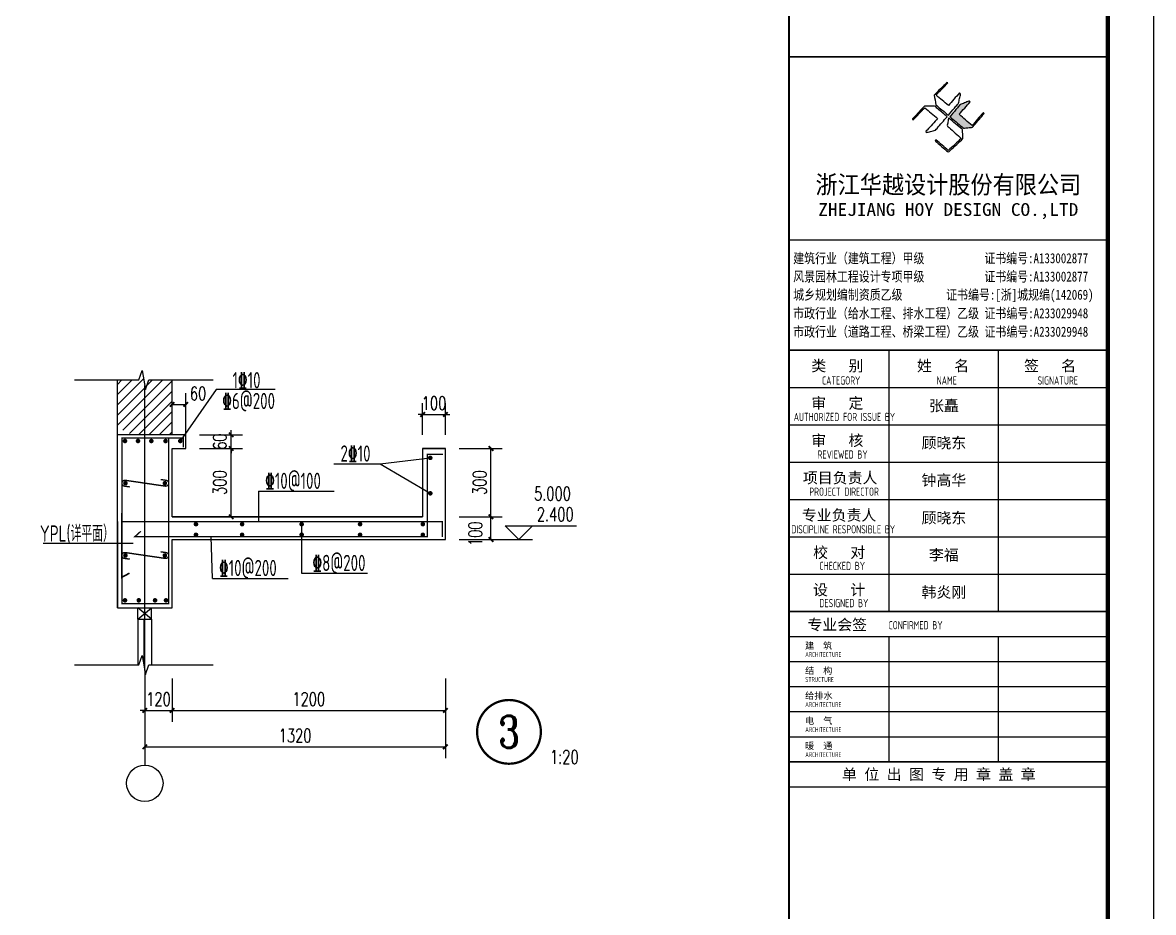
# Model space of a CAD drawing. Header units: millimetres. Extents: x 4533265 to 4958735, y 18976699 to 19555898.
# Drawn here: x 4722045 to 4746874, y 19021469 to 19041013 of the extents above; entities that cross this region are included whole.
import ezdxf
from ezdxf.enums import TextEntityAlignment as Align

# ---------------------------------------------------------------- set-up
doc = ezdxf.new("R2010")
doc.units = ezdxf.units.MM
doc.header["$LTSCALE"] = 1000
doc.header["$MEASUREMENT"] = 0
doc.linetypes.add('DOTE', pattern=[2.42, 2, -0.2, 0.02, -0.2])
doc.layers.get('Defpoints').update_dxf_attribs({"color": 1})
for name, color, linetype in [('3T_WOOD', 21, 'Continuous'), ('AXIS', 145, 'Continuous'), ('BALCONY', 6, 'Continuous'), ('DIM_ELEV', 3, 'Continuous'), ('DIM_IDEN', 171, 'Continuous'), ('DIM_SYMB', 165, 'Continuous'), ('DOTE', 250, 'DOTE'), ('PUB_DIM', 161, 'Continuous'), ('PUB_TEXT', 7, 'Continuous'), ('PUB_TITLE', 4, 'Continuous'), ('REIN', 1, 'Continuous'), ('S_WALL', 11, 'Continuous'), ('THICK', 6, 'Continuous'), ('TK', 4, 'Continuous'), ('WALL', 9, 'Continuous')]:
    doc.layers.add(name, color=color, linetype=linetype)
doc.styles.add('-宋体', font='', dxfattribs={"width": 0.8})
doc.styles.add('_TCH_DIM', font='SIMPLEX', dxfattribs={"bigfont": 'GBCBIG'})
doc.styles.add('_TCH_DIM_T3', font='SIMPLEX', dxfattribs={"width": 0.705882, "bigfont": 'GBCBIG'})
doc.styles.add('_TCH_LABEL', font='COMPLEX', dxfattribs={"bigfont": 'GBCBIG'})
doc.styles.add('HT', font='simhei.ttf', dxfattribs={"width": 0.7})
doc.styles.add('TSSD_REIN', font='tssdeng.shx', dxfattribs={"width": 0.7, "bigfont": 'tssdchn.shx'})
doc.styles.add('图签宋体', font='', dxfattribs={"height": 300})
doc.styles.add('图签黑体', font='simhei.ttf', dxfattribs={"height": 550})
doc.styles.get('-宋体').set_extended_font_data('SimSun')
doc.styles.get('图签宋体').set_extended_font_data('NSimSun')
doc.dimstyles.new('_TCH_ARCH&&20', dxfattribs={"dimtxt": 59.5, "dimasz": 20, "dimexe": 50, "dimexo": 60, "dimgap": 20, "dimtad": 1, "dimdec": 0, "dimzin": 0, "dimdsep": 46, "dimtxsty": '_TCH_DIM_T3', "dimblk": 'ARCHTICK', "dimcen": 0.09, "dimclrt": 7, "dimazin": 2, "dimtfac": 1, "dimtdec": 0, "dimtix": 1, "dimtmove": 2, "dimatfit": 3, "dimfxl": 0, "dimtolj": 1, "dimtzin": 0, "dimarcsym": 0})

# ---------------------------------------------------------------- blocks, each defined once
blk = doc.blocks.new('A$C053D6479')
at = {"layer": 'PUB_TITLE'}
h = blk.add_hatch(color=256, dxfattribs=at)
h.dxf.hatch_style = 1
edge = h.paths.add_edge_path()
edge.add_spline(control_points=[(1026, 827), (1105, 920), (1188, 1008), (1266, 1102)], knot_values=[13, 13, 13, 13, 14, 14, 14, 14], degree=3, periodic=0)
edge.add_spline(control_points=[(1266, 1102), (1258, 1111), (1249, 1119), (1239, 1116)], knot_values=[12, 12, 12, 12, 13, 13, 13, 13], degree=3, periodic=0)
edge.add_spline(control_points=[(1239, 1116), (1210, 1107), (1179, 1092), (1144, 1077)], knot_values=[11, 11, 11, 11, 12, 12, 12, 12], degree=3, periodic=0)
edge.add_spline(control_points=[(1144, 1077), (1109, 1063), (1069, 1053), (1047, 1038)], knot_values=[10, 10, 10, 10, 11, 11, 11, 11], degree=3, periodic=0)
edge.add_spline(control_points=[(1047, 1038), (1028, 1026), (1007, 992), (991, 972)], knot_values=[9, 9, 9, 9, 10, 10, 10, 10], degree=3, periodic=0)
edge.add_spline(control_points=[(991, 972), (942, 913), (899, 868), (849, 810)], knot_values=[8, 8, 8, 8, 9, 9, 9, 9], degree=3, periodic=0)
edge.add_spline(control_points=[(849, 810), (842, 801), (822, 776), (822, 775)], knot_values=[7, 7, 7, 7, 8, 8, 8, 8], degree=3, periodic=0)
edge.add_spline(control_points=[(822, 775), (823, 771), (848, 752), (859, 744)], knot_values=[6, 6, 6, 6, 7, 7, 7, 7], degree=3, periodic=0)
edge.add_spline(control_points=[(859, 744), (949, 670), (1035, 592), (1122, 521)], knot_values=[5, 5, 5, 5, 6, 6, 6, 6], degree=3, periodic=0)
edge.add_spline(control_points=[(1122, 521), (1153, 527), (1185, 530), (1217, 533)], knot_values=[4, 4, 4, 4, 5, 5, 5, 5], degree=3, periodic=0)
edge.add_spline(control_points=[(1217, 533), (1246, 535), (1293, 532), (1316, 542)], knot_values=[3, 3, 3, 3, 4, 4, 4, 4], degree=3, periodic=0)
edge.add_spline(control_points=[(1316, 542), (1327, 547), (1338, 565), (1349, 579)], knot_values=[2, 2, 2, 2, 3, 3, 3, 3], degree=3, periodic=0)
edge.add_spline(control_points=[(1349, 579), (1423, 670), (1507, 759), (1572, 848)], knot_values=[1, 1, 1, 1, 2, 2, 2, 2], degree=3, periodic=0)
edge.add_spline(control_points=[(1572, 848), (1564, 852), (1561, 861), (1551, 862)], knot_values=[0, 0, 0, 0, 1, 1, 1, 1], degree=3, periodic=0)
edge.add_spline(control_points=[(1551, 862), (1469, 769), (1393, 671), (1310, 579)], knot_values=[15, 15, 15, 15, 16, 16, 16, 16], degree=3, periodic=0)
edge.add_spline(control_points=[(1310, 579), (1216, 662), (1118, 742), (1026, 827)], knot_values=[14, 14, 14, 14, 15, 15, 15, 15], degree=3, periodic=0)
at = {"layer": 'TK'}
for points, knots in [([(1031, 1298), (1066, 1286), (1054, 1262), (1045, 1224), (1036, 1188), (1031, 1158), (1024, 1121), (1020, 1104), (1017, 1085), (1012, 1071), (1004, 1052), (976, 1026), (956, 1003), (906, 946), (866, 899), (814, 839), (806, 829), (789, 806), (787, 806), (777, 804), (728, 856), (719, 864), (651, 922), (580, 978), (514, 1036), (509, 1106), (488, 1176), (479, 1247), (570, 1343), (663, 1436), (758, 1526), (764, 1523), (768, 1518), (774, 1515), (693, 1422), (599, 1343), (520, 1249), (607, 1171), (698, 1096), (789, 1021), (874, 1109), (950, 1206), (1031, 1298)], [0, 0, 0, 0, 1, 1, 1, 2, 2, 2, 3, 3, 3, 4, 4, 4, 5, 5, 5, 6, 6, 6, 7, 7, 7, 8, 8, 8, 9, 9, 9, 10, 10, 10, 11, 11, 11, 12, 12, 12, 13, 13, 13, 14, 14, 14, 14]), ([(555, 949), (624, 891), (699, 833), (760, 773), (689, 691), (614, 604), (539, 517), (529, 505), (516, 487), (506, 482), (492, 475), (469, 472), (452, 467), (416, 456), (383, 448), (342, 438), (323, 433), (297, 422), (293, 440), (291, 452), (313, 470), (322, 480), (400, 566), (477, 652), (553, 736), (460, 815), (366, 894), (270, 970), (183, 883), (101, 791), (16, 703), (-18, 714), (9, 735), (28, 755), (103, 838), (192, 930), (266, 1005), (319, 1009), (387, 1005), (442, 1007), (456, 1008), (472, 1011), (485, 1007), (507, 1000), (534, 967), (555, 949)], [0, 0, 0, 0, 1, 1, 1, 2, 2, 2, 3, 3, 3, 4, 4, 4, 5, 5, 5, 6, 6, 6, 7, 7, 7, 8, 8, 8, 9, 9, 9, 10, 10, 10, 11, 11, 11, 12, 12, 12, 13, 13, 13, 14, 14, 14, 15, 15, 15, 15]), ([(1551, 862), (1561, 861), (1564, 852), (1572, 848), (1507, 759), (1423, 670), (1349, 579), (1338, 565), (1327, 547), (1316, 542), (1293, 532), (1246, 535), (1217, 533), (1185, 530), (1153, 527), (1122, 521), (1035, 592), (949, 670), (859, 744), (848, 752), (823, 771), (822, 775), (822, 776), (842, 801), (849, 810), (899, 868), (942, 913), (991, 972), (1007, 992), (1028, 1026), (1047, 1038), (1069, 1053), (1109, 1063), (1144, 1077), (1179, 1092), (1210, 1107), (1239, 1116), (1249, 1119), (1258, 1111), (1266, 1102), (1188, 1008), (1105, 920), (1026, 827), (1118, 742), (1216, 662), (1310, 579), (1393, 671), (1469, 769), (1551, 862)], [0, 0, 0, 0, 1, 1, 1, 2, 2, 2, 3, 3, 3, 4, 4, 4, 5, 5, 5, 6, 6, 6, 7, 7, 7, 8, 8, 8, 9, 9, 9, 10, 10, 10, 11, 11, 11, 12, 12, 12, 13, 13, 13, 14, 14, 14, 15, 15, 15, 16, 16, 16, 16]), ([(1097, 490), (1100, 425), (1106, 361), (1107, 294), (1018, 207), (925, 121), (830, 33), (818, 21), (800, 0), (787, 0), (768, -1), (725, 49), (712, 60), (662, 103), (616, 143), (568, 186), (545, 207), (518, 224), (499, 250), (501, 259), (511, 261), (516, 267), (609, 192), (696, 111), (785, 33), (883, 118), (977, 208), (1070, 298), (992, 373), (892, 456), (803, 534), (791, 544), (768, 561), (766, 569), (761, 588), (776, 634), (780, 655), (785, 690), (788, 721), (795, 746), (897, 661), (998, 576), (1097, 490)], [0, 0, 0, 0, 1, 1, 1, 2, 2, 2, 3, 3, 3, 4, 4, 4, 5, 5, 5, 6, 6, 6, 7, 7, 7, 8, 8, 8, 9, 9, 9, 10, 10, 10, 11, 11, 11, 12, 12, 12, 13, 13, 13, 14, 14, 14, 14])]:
    blk.add_open_spline(points, degree=3, knots=knots, dxfattribs=at)
blk = doc.blocks.new('GeYuanFrame_05871524', base_point=(20.09, 4.53))
at = {"layer": 'PUB_TITLE'}
for points in [[(803.09, 235.33), (803.09, 292.73)], [(827.09, 235.33), (827.09, 292.73)], [(803.09, 202.33), (803.09, 229.83)], [(827.09, 202.33), (827.09, 229.83)]]:
    blk.add_lwpolyline(points, dxfattribs=at)
at = {"layer": 'TK'}
for p, q in [((781.09, 316.93), (851.09, 316.93)), ((781.09, 284.53), (851.09, 284.53)), ((781.09, 276.33), (851.09, 276.33)), ((781.09, 268.13), (851.09, 268.13)), ((781.09, 259.93), (851.09, 259.93)), ((781.09, 251.73), (851.09, 251.73)), ((781.09, 243.53), (851.09, 243.53)), ((781.09, 235.33), (851.09, 235.33)), ((781.09, 235.33), (851.09, 235.33))]:
    blk.add_line(p, q, dxfattribs=at)
blk.add_lwpolyline([(20.09, 4.53), (20.09, 598.53), (861.09, 598.53), (861.09, 4.53)], close=True, dxfattribs=at)
at = {"layer": 'TK', "const_width": 1}
blk.add_lwpolyline([(45.09, 588.53), (851.09, 588.53), (851.09, 14.53), (45.09, 14.53)], close=True, dxfattribs=at)
at = {"layer": 'TK'}
for points, const_width in [([(781.09, 588.53), (781.09, 14.53)], 0.4), ([(781.09, 357.14), (851.09, 357.14)], 0.35), ([(781.09, 292.73), (851.09, 292.73)], 0.35), ([(781.09, 292.73), (851.09, 292.73)], 0.35), ([(781.09, 235.33), (851.09, 235.33)], 0.35), ([(781.09, 202.33), (851.09, 202.33)], 0.35)]:
    blk.add_lwpolyline(points, dxfattribs=dict(at, const_width=const_width))
for points in [[(781.09, 292.73), (851.09, 292.73)], [(781.09, 235.33), (851.09, 235.33)], [(781.09, 229.83), (851.09, 229.83)], [(781.09, 224.33), (851.09, 224.33)], [(781.09, 218.83), (851.09, 218.83)], [(781.09, 213.33), (851.09, 213.33)], [(781.09, 207.83), (851.09, 207.83)], [(781.09, 202.33), (851.09, 202.33)], [(781.09, 196.83), (851.09, 196.83)]]:
    blk.add_lwpolyline(points, dxfattribs=at)
at = {"layer": 'PUB_TITLE', "xscale": 0.01000000000021828, "yscale": 0.01000000000021828, "zscale": 0.01}
blk.add_blockref('A$C053D6479', (808.19, 336.27), dxfattribs=at)
at = {"layer": 'TK'}
for s, height, style, width, p in [('浙江华越设计股份有限公司', 3.96, 'HT', 0.9, (816.07, 329.16)), ('ZHEJIANG HOY DESIGN CO.,LTD', 2.8, '图签黑体', 1.11, (816.06, 323.29))]:
    blk.add_text(s, height=height, dxfattribs=dict(at, style=style, width=width)).set_placement(p, align=Align.MIDDLE)
for s, height, style, width, p in [('建筑行业（建筑工程）甲级           证书编号:A133002877', 2.2, '-宋体', 0.8, (782, 311.83)), ('风景园林工程设计专项甲级           证书编号:A133002877', 2.2, '-宋体', 0.8, (782, 307.81)), ('城乡规划编制资质乙级        证书编号:[浙]城规编(142069)', 2.2, '-宋体', 0.8, (782, 303.82)), ('市政行业（给水工程、排水工程）乙级 证书编号:A233029948', 2.2, '-宋体', 0.8, (782, 299.74)), ('市政行业（道路工程、桥梁工程）乙级 证书编号:A233029948', 2.2, '-宋体', 0.8, (782, 295.69)), ('CATEGORY', 1.8, 'TSSD_REIN', 0.7, (788.32, 285.17)), ('NAME', 1.8, 'TSSD_REIN', 0.7, (813.51, 285.17)), ('SIGNATURE', 1.8, 'TSSD_REIN', 0.7, (835.66, 285.17)), ('AUTHORIZED FOR ISSUE BY', 1.8, 'TSSD_REIN', 0.7, (782.12, 277.17)), ('REVIEWED BY', 1.8, 'TSSD_REIN', 0.7, (787.36, 268.91)), ('PROJECT DIRECTOR', 1.8, 'TSSD_REIN', 0.7, (785.55, 260.74)), ('DISCIPLINE RESPONSIBLE BY', 1.8, 'TSSD_REIN', 0.7, (781.57, 252.48)), ('CHECKED BY', 1.8, 'TSSD_REIN', 0.7, (787.75, 244.44)), ('DESIGNED BY', 1.8, 'TSSD_REIN', 0.7, (787.76, 236.27)), ('CONFIRMED BY', 1.8, 'TSSD_REIN', 0.7, (802.94, 231.42)), ('ARCHITECTURE', 1.08, 'TSSD_REIN', 0.7, (784.65, 225.34)), ('STRUCTURE', 1.08, 'TSSD_REIN', 0.7, (784.65, 219.84)), ('ARCHITECTURE', 1.08, 'TSSD_REIN', 0.7, (784.65, 214.34)), ('ARCHITECTURE', 1.08, 'TSSD_REIN', 0.7, (784.65, 208.84)), ('ARCHITECTURE', 1.08, 'TSSD_REIN', 0.7, (784.65, 203.34))]:
    blk.add_text(s, height=height, dxfattribs=dict(at, style=style, width=width)).set_placement(p)
at = {"layer": 'TK', "style": '图签宋体'}
for s, height, p in [('类   别', 2.4, (785.97, 288.09)), ('姓   名', 2.4, (809.2, 288.09)), ('签   名', 2.4, (832.68, 288.09)), ('审   定', 2.4, (785.97, 279.89)), ('审   核', 2.4, (785.97, 271.69)), ('项目负责人', 2.4, (784.13, 263.49)), ('专业负责人', 2.4, (783.89, 255.29)), ('校   对', 2.4, (786.38, 247.09)), ('设   计', 2.4, (786.36, 238.89)), ('专业会签', 2.4, (785.12, 231.24)), ('建  筑', 1.44, (784.61, 227.11)), ('结  构', 1.44, (784.61, 221.61)), ('给排水', 1.44, (784.61, 216.11)), ('电  气', 1.44, (784.61, 210.61)), ('暖  通', 1.44, (784.61, 205.11)), ('单 位 出 图 专 用 章 盖 章', 2.4, (792.72, 198.35))]:
    blk.add_text(s, height=height, dxfattribs=at).set_placement(p)
at = {"layer": 'TK', "char_height": 2.4, "width": 24, "attachment_point": 5, "style": '图签宋体'}
for s, insert in [('张矗', (815.09, 280.4)), ('顾晓东', (815.09, 272.23)), ('钟高华', (815.09, 264.03)), ('顾晓东', (815.09, 255.76)), ('李福', (815.09, 247.63)), ('韩炎刚', (815.09, 239.43))]:
    blk.add_mtext(s, dxfattribs=dict(at, insert=insert))
blk = doc.blocks.new('_ArchTick')
at = {"color": 0, "linetype": 'ByBlock', "const_width": 0.4}
blk.add_lwpolyline([(-0.5, -0.5), (0.5, 0.5)], dxfattribs=at)
blk = doc.blocks.new('*D837')
at = {"layer": 'Defpoints', "color": 0}
for p in [(7765187.6, 17878576.4), (7766387.6, 17878576.4), (7766387.6, 17878376.4)]:
    blk.add_point(p, dxfattribs=at)
at = {"layer": 'PUB_DIM', "color": 0, "lineweight": -2}
for p, q in [((7765187.6, 17878516.4), (7765187.6, 17878326.4)), ((7766387.6, 17878516.4), (7766387.6, 17878326.4)), ((7765187.6, 17878376.4), (7766387.6, 17878376.4))]:
    blk.add_line(p, q, dxfattribs=at)
at = {"layer": 'PUB_DIM', "color": 0, "lineweight": -2, "xscale": 20, "yscale": 20, "zscale": 20, "rotation": 180}
blk.add_blockref('_ArchTick', (7765187.6, 17878376.4), dxfattribs=at)
at = {"layer": 'PUB_DIM', "color": 0, "lineweight": -2, "xscale": 20, "yscale": 20, "zscale": 20}
blk.add_blockref('_ArchTick', (7766387.6, 17878376.4), dxfattribs=at)
at = {"layer": 'PUB_DIM', "color": 7, "insert": (7765787.6, 17878426.1), "char_height": 59.5, "attachment_point": 5, "style": '_TCH_DIM_T3'}
blk.add_mtext('\\A1;1200', dxfattribs=at)
blk = doc.blocks.new('*D838')
at = {"layer": 'Defpoints', "color": 0}
for p in [(7765067.6, 17878576.4), (7765187.6, 17878576.4), (7765187.6, 17878376.4)]:
    blk.add_point(p, dxfattribs=at)
at = {"layer": 'PUB_DIM', "color": 0, "lineweight": -2}
for p, q in [((7765067.6, 17878516.4), (7765067.6, 17878326.4)), ((7765187.6, 17878516.4), (7765187.6, 17878326.4)), ((7765067.6, 17878376.4), (7765047.6, 17878376.4)), ((7765067.6, 17878376.4), (7765187.6, 17878376.4)), ((7765187.6, 17878376.4), (7765207.6, 17878376.4))]:
    blk.add_line(p, q, dxfattribs=at)
at = {"layer": 'PUB_DIM', "color": 0, "lineweight": -2, "xscale": 20, "yscale": 20, "zscale": 20}
blk.add_blockref('_ArchTick', (7765067.6, 17878376.4), dxfattribs=at)
at = {"layer": 'PUB_DIM', "color": 0, "lineweight": -2, "xscale": 20, "yscale": 20, "zscale": 20, "rotation": 180}
blk.add_blockref('_ArchTick', (7765187.6, 17878376.4), dxfattribs=at)
at = {"layer": 'PUB_DIM', "color": 7, "insert": (7765127.6, 17878426.1), "char_height": 59.5, "attachment_point": 5, "style": '_TCH_DIM_T3'}
blk.add_mtext('\\A1;120', dxfattribs=at)
blk = doc.blocks.new('*D839')
at = {"layer": 'Defpoints', "color": 0}
for p in [(7765067.6, 17878576.4), (7766387.6, 17878576.4), (7766387.6, 17878216.4)]:
    blk.add_point(p, dxfattribs=at)
at = {"layer": 'PUB_DIM', "color": 0, "lineweight": -2}
for p, q in [((7765067.6, 17878516.4), (7765067.6, 17878166.4)), ((7766387.6, 17878516.4), (7766387.6, 17878166.4)), ((7765067.6, 17878216.4), (7766387.6, 17878216.4))]:
    blk.add_line(p, q, dxfattribs=at)
at = {"layer": 'PUB_DIM', "color": 0, "lineweight": -2, "xscale": 20, "yscale": 20, "zscale": 20, "rotation": 180}
blk.add_blockref('_ArchTick', (7765067.6, 17878216.4), dxfattribs=at)
at = {"layer": 'PUB_DIM', "color": 0, "lineweight": -2, "xscale": 20, "yscale": 20, "zscale": 20}
blk.add_blockref('_ArchTick', (7766387.6, 17878216.4), dxfattribs=at)
at = {"layer": 'PUB_DIM', "color": 7, "insert": (7765727.6, 17878266.1), "char_height": 59.5, "attachment_point": 5, "style": '_TCH_DIM_T3'}
blk.add_mtext('\\A1;1320', dxfattribs=at)
blk = doc.blocks.new('*D840')
at = {"layer": 'Defpoints', "color": 0}
for p in [(7766387.6, 17879227.1), (7766587.6, 17879227.1), (7766387.6, 17879127.1)]:
    blk.add_point(p, dxfattribs=at)
at = {"layer": 'PUB_DIM', "color": 0, "lineweight": -2}
for p, q in [((7766447.6, 17879227.1), (7766637.6, 17879227.1)), ((7766587.6, 17879127.1), (7766587.6, 17879227.1)), ((7766447.6, 17879127.1), (7766637.6, 17879127.1))]:
    blk.add_line(p, q, dxfattribs=at)
at = {"layer": 'PUB_DIM', "color": 0, "lineweight": -2, "xscale": 20, "yscale": 20, "zscale": 20}
for p, rotation in [((7766587.6, 17879227.1), 90), ((7766587.6, 17879127.1), 270)]:
    blk.add_blockref('_ArchTick', p, dxfattribs=dict(at, rotation=rotation))
at = {"layer": 'PUB_DIM', "color": 7, "insert": (7766518.6, 17879152.5), "char_height": 59.5, "attachment_point": 5, "rotation": 90, "style": '_TCH_DIM_T3'}
blk.add_mtext('\\A1;100', dxfattribs=at)
blk = doc.blocks.new('*D841')
at = {"layer": 'Defpoints', "color": 0}
for p in [(7766387.6, 17879527.1), (7766587.6, 17879527.1), (7766387.6, 17879227.1)]:
    blk.add_point(p, dxfattribs=at)
at = {"layer": 'PUB_DIM', "color": 0, "lineweight": -2}
for p, q in [((7766447.6, 17879527.1), (7766637.6, 17879527.1)), ((7766587.6, 17879227.1), (7766587.6, 17879527.1)), ((7766447.6, 17879227.1), (7766637.6, 17879227.1))]:
    blk.add_line(p, q, dxfattribs=at)
at = {"layer": 'PUB_DIM', "color": 0, "lineweight": -2, "xscale": 20, "yscale": 20, "zscale": 20}
for p, rotation in [((7766587.6, 17879527.1), 90), ((7766587.6, 17879227.1), 270)]:
    blk.add_blockref('_ArchTick', p, dxfattribs=dict(at, rotation=rotation))
at = {"layer": 'PUB_DIM', "color": 7, "insert": (7766537.8, 17879377.1), "char_height": 59.5, "attachment_point": 5, "rotation": 90, "style": '_TCH_DIM_T3'}
blk.add_mtext('\\A1;300', dxfattribs=at)
blk = doc.blocks.new('*D842')
at = {"layer": 'Defpoints', "color": 0}
for p in [(7765247.6, 17879587.2), (7765446.7, 17879587.2), (7765247.6, 17879527.1)]:
    blk.add_point(p, dxfattribs=at)
at = {"layer": 'PUB_DIM', "color": 0, "lineweight": -2}
for p, q in [((7765307.6, 17879587.2), (7765496.7, 17879587.2)), ((7765446.7, 17879587.2), (7765446.7, 17879607.2)), ((7765446.7, 17879527.1), (7765446.7, 17879587.2)), ((7765307.6, 17879527.1), (7765496.7, 17879527.1)), ((7765446.7, 17879527.1), (7765446.7, 17879507.1))]:
    blk.add_line(p, q, dxfattribs=at)
at = {"layer": 'PUB_DIM', "color": 0, "lineweight": -2, "xscale": 20, "yscale": 20, "zscale": 20}
for p, rotation in [((7765446.7, 17879587.2), 270), ((7765446.7, 17879527.1), 90)]:
    blk.add_blockref('_ArchTick', p, dxfattribs=dict(at, rotation=rotation))
at = {"layer": 'PUB_DIM', "color": 7, "insert": (7765396.9, 17879557.2), "char_height": 59.5, "attachment_point": 5, "rotation": 90, "style": '_TCH_DIM_T3'}
blk.add_mtext('\\A1;60', dxfattribs=at)
blk = doc.blocks.new('*D843')
at = {"layer": 'Defpoints', "color": 0}
for p in [(7765247.6, 17879527.1), (7765446.7, 17879527.1), (7765247.6, 17879227.1)]:
    blk.add_point(p, dxfattribs=at)
at = {"layer": 'PUB_DIM', "color": 0, "lineweight": -2}
for p, q in [((7765307.6, 17879527.1), (7765496.7, 17879527.1)), ((7765446.7, 17879227.1), (7765446.7, 17879527.1)), ((7765307.6, 17879227.1), (7765496.7, 17879227.1))]:
    blk.add_line(p, q, dxfattribs=at)
at = {"layer": 'PUB_DIM', "color": 0, "lineweight": -2, "xscale": 20, "yscale": 20, "zscale": 20}
for p, rotation in [((7765446.7, 17879527.1), 90), ((7765446.7, 17879227.1), 270)]:
    blk.add_blockref('_ArchTick', p, dxfattribs=dict(at, rotation=rotation))
at = {"layer": 'PUB_DIM', "color": 7, "insert": (7765396.9, 17879377.1), "char_height": 59.5, "attachment_point": 5, "rotation": 90, "style": '_TCH_DIM_T3'}
blk.add_mtext('\\A1;300', dxfattribs=at)
blk = doc.blocks.new('*D844')
at = {"layer": 'Defpoints', "color": 0}
for p in [(7765247.6, 17879720.8), (7765187.6, 17879527.2), (7765247.6, 17879527.2)]:
    blk.add_point(p, dxfattribs=at)
at = {"layer": 'PUB_DIM', "color": 0, "lineweight": -2}
for p, q in [((7765187.6, 17879587.2), (7765187.6, 17879770.8)), ((7765247.6, 17879587.2), (7765247.6, 17879770.8)), ((7765187.6, 17879720.8), (7765247.6, 17879720.8))]:
    blk.add_line(p, q, dxfattribs=at)
at = {"layer": 'PUB_DIM', "color": 0, "lineweight": -2, "xscale": 20, "yscale": 20, "zscale": 20, "rotation": 180}
blk.add_blockref('_ArchTick', (7765187.6, 17879720.8), dxfattribs=at)
at = {"layer": 'PUB_DIM', "color": 0, "lineweight": -2, "xscale": 20, "yscale": 20, "zscale": 20}
blk.add_blockref('_ArchTick', (7765247.6, 17879720.8), dxfattribs=at)
at = {"layer": 'PUB_DIM', "color": 7, "insert": (7765301.6, 17879768.7), "char_height": 59.5, "attachment_point": 5, "style": '_TCH_DIM_T3'}
blk.add_mtext('\\A1;60', dxfattribs=at)
blk = doc.blocks.new('*D845')
at = {"layer": 'Defpoints', "color": 0}
for p in [(7766387.6, 17879676.5), (7766287.6, 17879527.1), (7766387.6, 17879527.1)]:
    blk.add_point(p, dxfattribs=at)
at = {"layer": 'PUB_DIM', "color": 0, "lineweight": -2}
for p, q in [((7766287.6, 17879587.1), (7766287.6, 17879726.5)), ((7766387.6, 17879587.1), (7766387.6, 17879726.5)), ((7766287.6, 17879676.5), (7766267.6, 17879676.5)), ((7766287.6, 17879676.5), (7766387.6, 17879676.5)), ((7766387.6, 17879676.5), (7766407.6, 17879676.5))]:
    blk.add_line(p, q, dxfattribs=at)
at = {"layer": 'PUB_DIM', "color": 0, "lineweight": -2, "xscale": 20, "yscale": 20, "zscale": 20}
blk.add_blockref('_ArchTick', (7766287.6, 17879676.5), dxfattribs=at)
at = {"layer": 'PUB_DIM', "color": 0, "lineweight": -2, "xscale": 20, "yscale": 20, "zscale": 20, "rotation": 180}
blk.add_blockref('_ArchTick', (7766387.6, 17879676.5), dxfattribs=at)
at = {"layer": 'PUB_DIM', "color": 7, "insert": (7766337.6, 17879726.2), "char_height": 59.5, "attachment_point": 5, "style": '_TCH_DIM_T3'}
blk.add_mtext('\\A1;100', dxfattribs=at)
blk = doc.blocks.new('RD6UI5R')
h = blk.add_hatch()
h.set_pattern_fill('ANSI31', color=8, scale=20, style=0)
h.set_pattern_definition([(45, (-2248977.176, -177047.93), (-22.450640303, 22.450640303), [])])
h.paths.add_polyline_path([(7765187.6, 17879828.3), (7765085.7, 17879828.3), (7765070.8, 17879786.3), (7765067.6, 17879804.5), (7765067.6, 17879587.1), (7765187.6, 17879587.1)])
h.paths.add_polyline_path([(7765067.6, 17879804.5), (7765056, 17879870.3), (7765040.7, 17879828.3), (7764947.6, 17879828.3), (7764947.6, 17879619.3), (7765011.9, 17879587.1), (7765067.6, 17879587.1)])
at = {"color": 4}
for p, q in [((7765037.6, 17878777.1), (7765037.6, 17878827.1)), ((7765097.6, 17878777.1), (7765037.6, 17878827.1)), ((7765037.6, 17878777.1), (7765097.6, 17878827.1)), ((7765097.6, 17878777.1), (7765097.6, 17878827.1)), ((7765037.6, 17878777.1), (7765097.6, 17878777.1)), ((7765037.6, 17878777.1), (7765037.6, 17878576.4)), ((7765063.1, 17878777.1), (7765063.1, 17878578.4)), ((7765097.6, 17878777.1), (7765097.6, 17878576.4))]:
    blk.add_line(p, q, dxfattribs=at)
at = {"layer": 'AXIS'}
blk.add_line((7765067.6, 17878552.6), (7765067.6, 17878136.4), dxfattribs=at)
blk.add_circle((7765067.6, 17878056.4), 80, dxfattribs=at)
at = {"layer": 'DIM_ELEV'}
for p, q in [((7766709.9, 17879127.1), (7766649.9, 17879187.1)), ((7766649.9, 17879187.1), (7766962.9, 17879187.1)), ((7766709.9, 17879127.1), (7766769.9, 17879187.1)), ((7766569.9, 17879127.1), (7766769.9, 17879127.1))]:
    blk.add_line(p, q, dxfattribs=at)
at = {"layer": 'DIM_IDEN', "const_width": 10}
blk.add_lwpolyline([(7766806.8, 17878282.3, 1), (7766526.8, 17878282.3, 1)], format="xyb", close=True, dxfattribs=at)
at = {"layer": 'DIM_SYMB'}
for points in [[(7764758.9, 17879828.3), (7765040.7, 17879828.3), (7765056, 17879870.3), (7765070.8, 17879786.3), (7765085.7, 17879828.3), (7765367.5, 17879828.3)], [(7764758.9, 17878576.4), (7765040.7, 17878576.4), (7765056, 17878618.4), (7765070.8, 17878534.4), (7765085.7, 17878576.4), (7765367.5, 17878576.4)]]:
    blk.add_lwpolyline(points, dxfattribs=at)
at = {"layer": 'DOTE'}
blk.add_line((7765067.6, 17878552.6), (7765067.6, 17879804.5), dxfattribs=at)
at = {"layer": 'S_WALL'}
for p, q in [((7764947.6, 17878827.1), (7764947.6, 17879828.3)), ((7765187.6, 17879587.1), (7765187.6, 17879828.3)), ((7765247.6, 17879587.1), (7764947.6, 17879587.1)), ((7765247.6, 17879527.1), (7765247.6, 17879587.1)), ((7765187.6, 17879227.1), (7765187.6, 17879527.1)), ((7765187.6, 17879527.1), (7765247.6, 17879527.1)), ((7766387.6, 17879527.1), (7766287.6, 17879527.1)), ((7766287.6, 17879527.1), (7766287.6, 17879227.1)), ((7766387.6, 17879127.1), (7766387.6, 17879527.1)), ((7766287.6, 17879227.1), (7765187.6, 17879227.1)), ((7764947.6, 17879207.1), (7764947.6, 17878827.1)), ((7765187.6, 17878827.1), (7765187.6, 17879127.1)), ((7765187.6, 17879127.1), (7766387.6, 17879127.1)), ((7764947.6, 17878827.1), (7765187.6, 17878827.1))]:
    blk.add_line(p, q, dxfattribs=at)
at = {"layer": 'WALL'}
for p, q in [((7765247.6, 17879527.1), (7765247.6, 17879587.1)), ((7765187.6, 17879527.1), (7765247.6, 17879527.1)), ((7766287.6, 17879527.1), (7766387.6, 17879527.1)), ((7766387.6, 17879467.1), (7766387.6, 17879527.1)), ((7765187.6, 17879227.1), (7766287.6, 17879227.1)), ((7765187.6, 17879127.1), (7766387.6, 17879127.1)), ((7765187.6, 17878827.1), (7765187.6, 17879127.1)), ((7764947.6, 17878827.1), (7765187.6, 17878827.1))]:
    blk.add_line(p, q, dxfattribs=at)
at = {"layer": 'PUB_TEXT', "width": 0.705882}
for s, style, p in [('5.000', '_TCH_DIM', (7766776.9, 17879299.1)), ('2.400', '_TCH_DIM', (7766788.9, 17879208.1)), ('1:20', '_TCH_LABEL', (7766846.8, 17878142.3))]:
    blk.add_text(s, height=59.5, dxfattribs=dict(at, style=style)).set_placement(p)
at = {"layer": 'PUB_TEXT', "style": '_TCH_LABEL'}
blk.add_text('3', height=139.8, dxfattribs=at).set_placement((7766620.2, 17878212.4), (7766713.4, 17878212.4), align=Align.FIT)
at = {"layer": 'PUB_DIM'}
for base, p1, p2, angle, picture, middle in [((7765247.6, 17879720.8), (7765187.6, 17879527.2), (7765247.6, 17879527.2), 0, '*D844', (7765301.6, 17879768.7)), ((7766587.6, 17879227.1), (7766387.6, 17879127.1), (7766387.6, 17879227.1), 90, '*D840', (7766518.6, 17879152.5))]:
    dim = blk.add_linear_dim(base=base, p1=p1, p2=p2, angle=angle, dimstyle='_TCH_ARCH&&20', dxfattribs=at)
    dim.commit()
    dim.dimension.update_dxf_attribs({"geometry": picture, "text_midpoint": middle, "dimtype": 161})
for p1, p2, distance, picture, middle in [((7766287.6, 17879527.1), (7766387.6, 17879527.1), 149.4, '*D845', (7766337.6, 17879726.2)), ((7765247.6, 17879527.1), (7765247.6, 17879587.2), -199.1, '*D842', (7765396.9, 17879557.2)), ((7765247.6, 17879227.1), (7765247.6, 17879527.1), -199.1, '*D843', (7765396.9, 17879377.1)), ((7766387.6, 17879227.1), (7766387.6, 17879527.1), -200, '*D841', (7766537.8, 17879377.1)), ((7765067.6, 17878576.4), (7765187.6, 17878576.4), -200, '*D838', (7765127.6, 17878426.1)), ((7765067.6, 17878576.4), (7766387.6, 17878576.4), -360, '*D839', (7765727.6, 17878266.1)), ((7765187.6, 17878576.4), (7766387.6, 17878576.4), -200, '*D837', (7765787.6, 17878426.1))]:
    dim = blk.add_aligned_dim(p1=p1, p2=p2, distance=distance, dimstyle='_TCH_ARCH&&20', dxfattribs=at)
    dim.commit()
    dim.dimension.update_dxf_attribs({"geometry": picture, "text_midpoint": middle})
blk = doc.blocks.new('Q23AS32321')
at = {"layer": 'BALCONY'}
for p, q in [((4418493, 18989334.7), (4418335.1, 18989108.8)), ((4418751.9, 18989334.7), (4418493, 18989334.7)), ((4419009.9, 18989008.3), (4419212.6, 18989008.3)), ((4419212.6, 18989008.3), (4419433.1, 18989034.8)), ((4419212.6, 18989008.3), (4419433.1, 18988879)), ((4418678.8, 18988888.4), (4419011, 18988888.4)), ((4418678.8, 18988888.4), (4418678.8, 18988754.6)), ((4418128.3, 18988658.6), (4417732.8, 18988658.6)), ((4418476.2, 18988505.4), (4418470.5, 18988688.3)), ((4418476.2, 18988505.4), (4418808.4, 18988505.4))]:
    blk.add_line(p, q, dxfattribs=at)
blk.add_lwpolyline([(4418868.2, 18988743.4), (4418868.2, 18988527.7), (4419157.8, 18988527.7)], dxfattribs=at)
at = {"layer": 'REIN', "color": 4, "const_width": 6}
blk.add_lwpolyline([(4418079, 18989122), (4418284, 18989122), (4418284, 18988393.8), (4418079, 18988393.8)], close=True, dxfattribs=at)
at = {"layer": 'REIN', "color": 4, "const_width": 10}
for points in [[(4418087.3, 18989108.8, 1), (4418097.3, 18989108.8, 1)], [(4418144.6, 18989108.8, 1), (4418154.6, 18989108.8, 1)], [(4418203.1, 18989108.8, 1), (4418213.1, 18989108.8, 1)], [(4418265.5, 18989108.8, 1), (4418275.5, 18989108.8, 1)], [(4418330.1, 18989108.8, 1), (4418340.1, 18989108.8, 1)], [(4419438.1, 18989034.8, -1), (4419428.1, 18989034.8, -1)], [(4418099.3, 18988923.4, -1), (4418089.3, 18988923.4, -1)], [(4418272.5, 18988923.4, -1), (4418262.5, 18988923.4, -1)], [(4419438.1, 18988879, -1), (4419428.1, 18988879, -1)], [(4418409.1, 18988743.4, -1), (4418399.1, 18988743.4, -1)], [(4418409.1, 18988696.9, -1), (4418399.1, 18988696.9, -1)], [(4418611.6, 18988743.4, -1), (4418601.6, 18988743.4, -1)], [(4418611.6, 18988696.9, -1), (4418601.6, 18988696.9, -1)], [(4418873.2, 18988743.4, -1), (4418863.2, 18988743.4, -1)], [(4418873.2, 18988696.9, -1), (4418863.2, 18988696.9, -1)], [(4419129.6, 18988743.4, -1), (4419119.6, 18988743.4, -1)], [(4419129.6, 18988696.9, -1), (4419119.6, 18988696.9, -1)], [(4419405.2, 18988743.4, -1), (4419395.2, 18988743.4, -1)], [(4419405.2, 18988696.9, -1), (4419395.2, 18988696.9, -1)], [(4418099.3, 18988605.9, -1), (4418089.3, 18988605.9, -1)], [(4418272.5, 18988605.9, -1), (4418262.5, 18988605.9, -1)], [(4418087.3, 18988409, 1), (4418097.3, 18988409, 1)], [(4418147.9, 18988409, 1), (4418157.9, 18988409, 1)], [(4418219.4, 18988409, 1), (4418229.4, 18988409, 1)], [(4418267.5, 18988409, 1), (4418277.5, 18988409, 1)]]:
    blk.add_lwpolyline(points, format="xyb", close=True, dxfattribs=at)
at = {"layer": 'REIN', "color": 4}
for points, const_width in [([(4418284, 18989122), (4418348.1, 18989122), (4418348.1, 18989080.5)], 6), ([(4418161.8, 18988712.3), (4418135.5, 18988688.3), (4419420.3, 18988688.3), (4419420.3, 18989050.6), (4419489.2, 18989050.6)], 6), ([(4418079, 18988793), (4418079, 18988510.6), (4418112.1, 18988528.2)], 7.2), ([(4418079, 18988754.6), (4419485.7, 18988754.6), (4419485.7, 18988687.6)], 6)]:
    blk.add_lwpolyline(points, dxfattribs=dict(at, const_width=const_width))
at = {"layer": 'REIN', "color": 4, "const_width": 6}
for points in [[(4418249.1, 18988939.6), (4418272.8, 18988936.3, -0.999925), (4418269.2, 18988910.5), (4418093.5, 18988936.3, 1.000075), (4418090, 18988910.5), (4418113.7, 18988907.2)], [(4418249.1, 18988622.1), (4418272.8, 18988618.8, -0.999925), (4418269.2, 18988593.1), (4418093.5, 18988618.8, 1.000075), (4418090, 18988593.1), (4418113.7, 18988589.7)]]:
    blk.add_lwpolyline(points, format="xyb", dxfattribs=at)
blk.add_blockref('RD6UI5R', (-3346888.2, 1109548.8))
at = {"layer": 'BALCONY', "style": 'TSSD_REIN', "width": 0.7}
blk.add_text('YPL(详平面）', height=71.49, dxfattribs=at).set_placement((4417718.7, 18988666.6))
at = {"layer": 'THICK', "style": 'TSSD_REIN', "width": 0.7}
for s, p in [('1\x8410', (4418564.4, 18989340.3)), ('\x846@200', (4418519.3, 18989249)), ('2\x8410', (4419038.7, 18989018.1)), ('\x8410@100', (4418707.6, 18988898.2)), ('\x848@200', (4418915.3, 18988537.5)), ('\x8410@200', (4418505, 18988515.3))]:
    blk.add_text(s, height=71.4, dxfattribs=at).set_placement(p)

msp = doc.modelspace()

# ---------------------------------------------------------------- block references
at = {"layer": '3T_WOOD'}
for name, p, xscale, yscale, zscale in [('GeYuanFrame_05871524', (4662773.6, 19004998.1), 100, 100, 100), ('Q23AS32321', (-17366168.7, -75913721.4), 5, 5, 5)]:
    msp.add_blockref(name, p, dxfattribs=dict(at, xscale=xscale, yscale=yscale, zscale=zscale))

doc.saveas('drawing.dxf')
